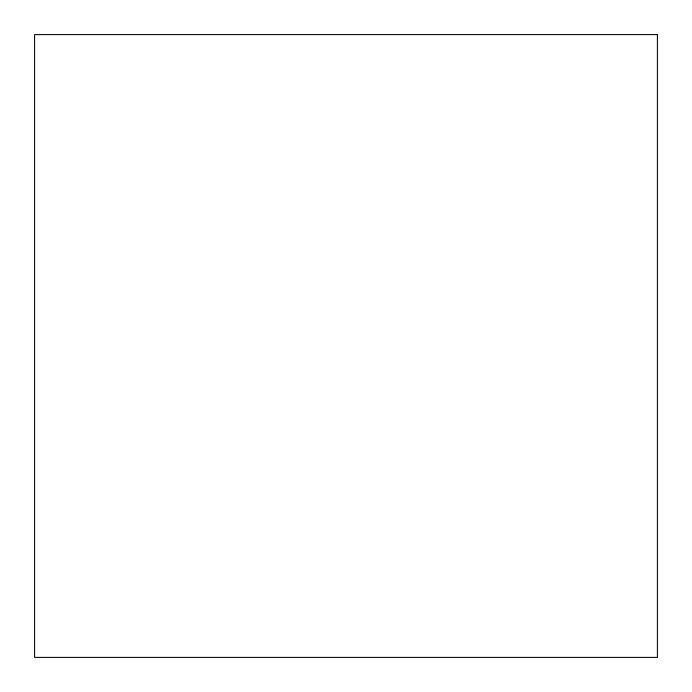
<?xml version="1.0" encoding="UTF-8"?>
<svg xmlns="http://www.w3.org/2000/svg" width="692" height="692" viewBox="0 0 692 692"><rect width="100%" height="100%" fill="white"/><g stroke="black" fill="none" stroke-linecap="round" stroke-linejoin="round"><path stroke-width="1.04" d="M657.4 34.6L34.6 34.6L34.6 657.4L657.4 657.4L657.4 34.6"/></g></svg>
